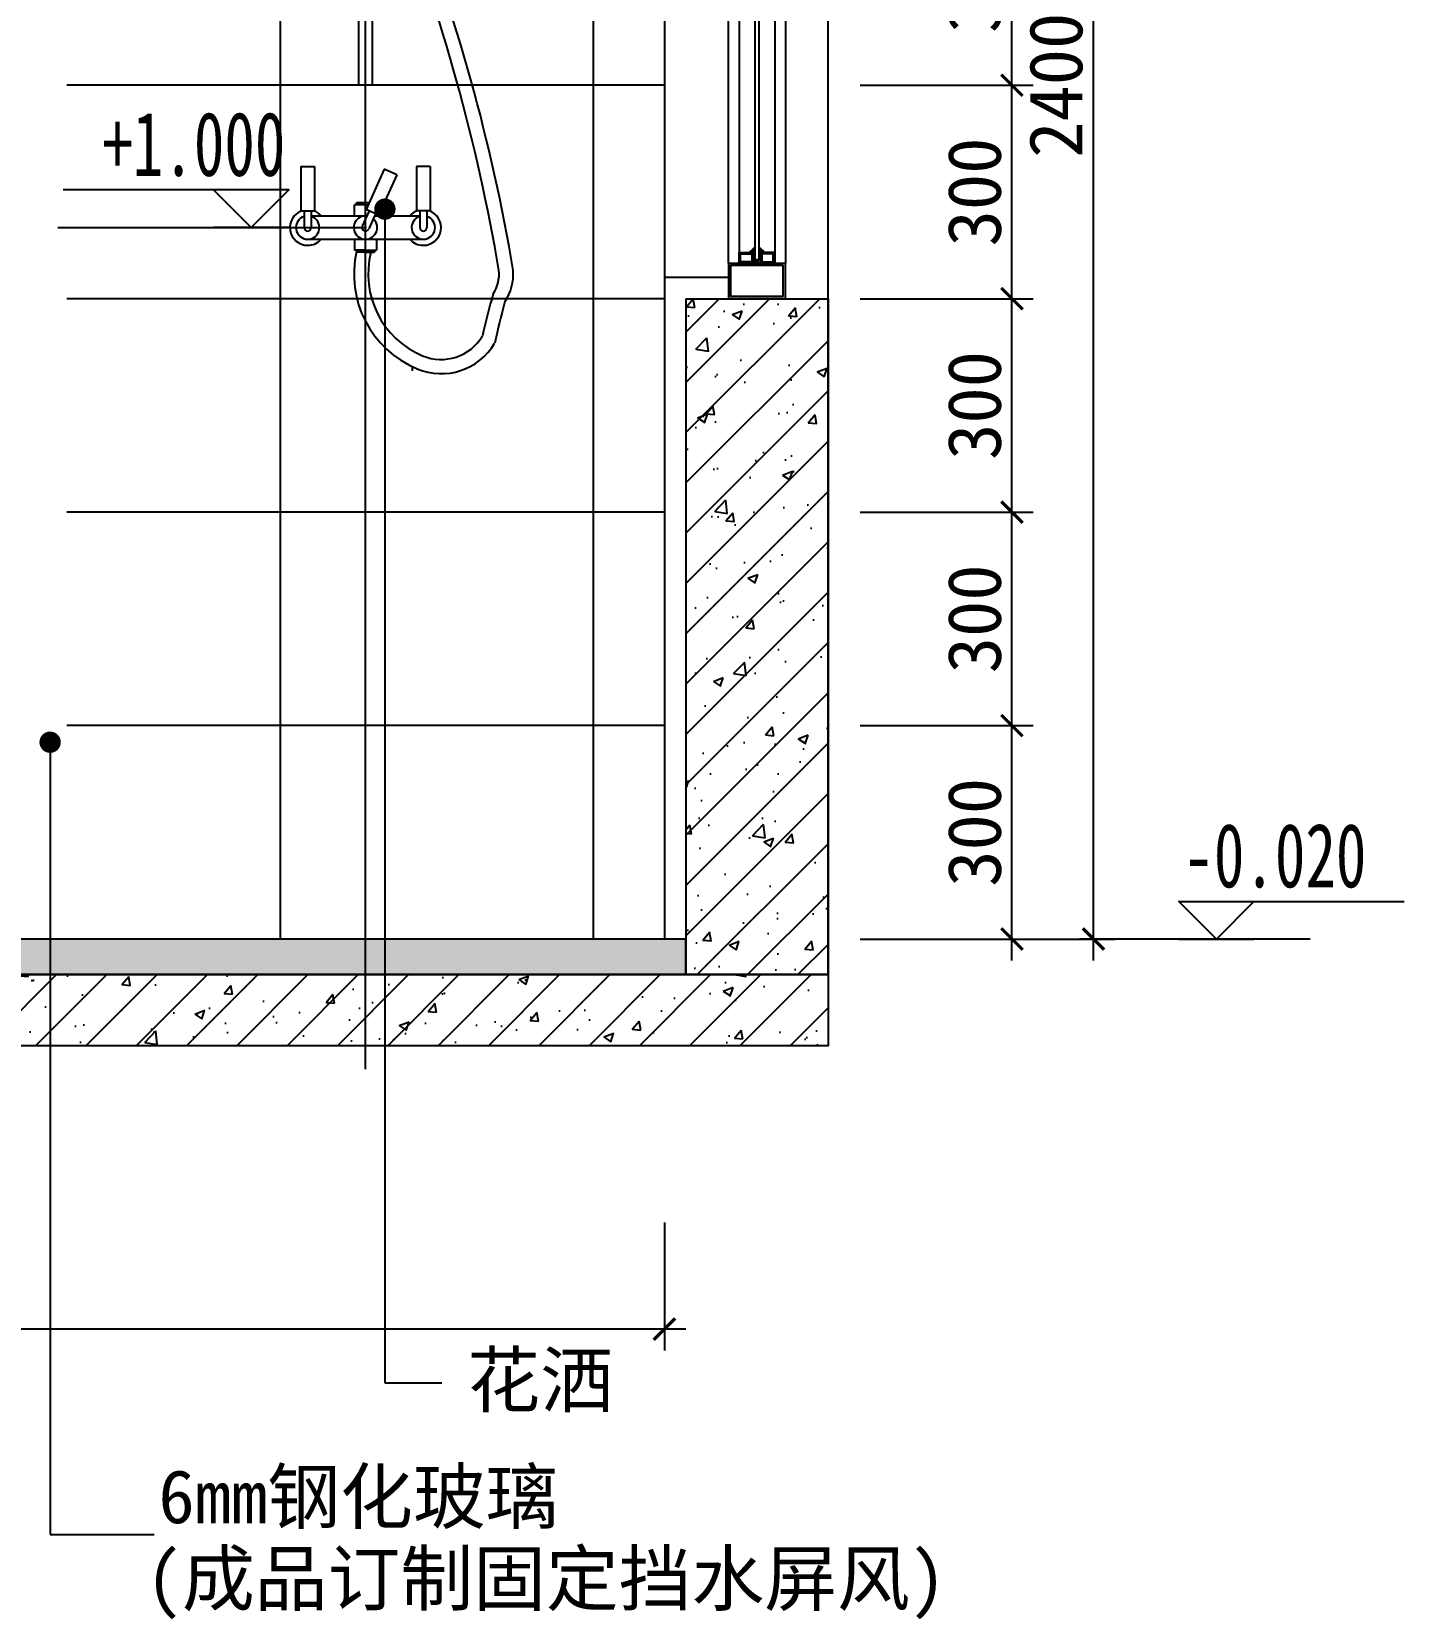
# Model space of a CAD drawing. Header units: millimetres. Extents: x -235126 to 312941, y -228449 to 114042.
# Drawn here: x 10500 to 12429, y -203687 to -201456 of the extents above; entities that cross this region are included whole.
import ezdxf
from ezdxf.enums import TextEntityAlignment as Align
from ezdxf.lldxf.tags import DXFTag

# ---------------------------------------------------------------- set-up
doc = ezdxf.new("R2010")
doc.units = ezdxf.units.MM
doc.header["$LTSCALE"] = 800
doc.layers.get('DEFPOINTS').update_dxf_attribs({"color": 250})
for name, color, linetype in [('D4-尺寸标注', 7, 'Continuous'), ('E1-墙体', 4, 'Continuous'), ('E2-造型线', 1, 'Continuous'), ('E3-轮廓', 1, 'Continuous'), ('E4-尺寸标注', 7, 'Continuous'), ('E5-文字标注', 7, 'Continuous')]:
    doc.layers.add(name, color=color, linetype=linetype)
doc.layers.add('D■02 地材填充', color=250, linetype='Continuous', lineweight=0)
doc.styles.add('HZDX', font='isocp3.shx', dxfattribs={"width": 0.8, "bigfont": 'hzdx.shx'})
doc.styles.add('宋-ZY', font='')
doc.styles.get('宋-ZY').set_extended_font_data('SimSun')
tags = doc.linetypes.add('HIDDEN2', pattern=[0.1875, 0.125, -0.0625]).pattern_tags.tags
tags[6:7] = [DXFTag(74, 4), DXFTag(75, 0), DXFTag(340, '0'), DXFTag(46, 1.0), DXFTag(50, 0.0), DXFTag(44, 0.0), DXFTag(45, 0.0)]
tags[4:5] = [DXFTag(74, 4), DXFTag(75, 0), DXFTag(340, '0'), DXFTag(46, 1.0), DXFTag(50, 0.0), DXFTag(44, 0.0), DXFTag(45, 0.0)]
doc.dimstyles.new('1比30', dxfattribs={"dimscale": 30, "dimtxt": 2.5, "dimasz": 1, "dimexe": 1, "dimexo": 1.5, "dimgap": 0.5, "dimtad": 1, "dimdec": 0, "dimzin": 0, "dimdsep": 46, "dimtxsty": '宋-ZY', "dimblk": 'ARCHTICK', "dimcen": 0.09, "dimdle": 1, "dimclrd": 8, "dimclre": 8, "dimclrt": 2, "dimadec": 0, "dimazin": 0, "dimtfac": 1, "dimtdec": 0, "dimtix": 1, "dimtmove": 2, "dimatfit": 3, "dimldrblk": 'DOT', "dimfxl": 1, "dimtolj": 1, "dimtzin": 0, "dimlwd": -1, "dimlwe": -1, "dimarcsym": 0})

# ---------------------------------------------------------------- blocks, each defined once
blk = doc.blocks.new('A$C60323B29')
at = {"color": 2}
blk.add_line((0, 0), (3.52, 0), dxfattribs=at)
blk.add_lwpolyline([(3.52, 1.76), (1.76, 0), (0, 1.76), (10.56, 1.76)], dxfattribs=at)
at = {"color": 7, "ltscale": 2, "style": 'HZDX', "width": 0.8}
blk.add_attdef('%%P0.000', text='', height=2.64, dxfattribs=at).set_placement((4.837, 3.42), align=Align.MIDDLE_CENTER)
blk = doc.blocks.new('_ArchTick')
at = {"color": 0, "linetype": 'ByBlock', "const_width": 0.15}
blk.add_lwpolyline([(-0.5, -0.5), (0.5, 0.5)], dxfattribs=at)
blk = doc.blocks.new('*D736')
at = {"layer": 'DEFPOINTS', "color": 0, "transparency": 16777216}
for p in [(11727.3, -200331.3), (11992.3, -200331.3), (11727.3, -202731.3)]:
    blk.add_point(p, dxfattribs=at)
at = {"layer": 'E4-尺寸标注', "color": 8, "transparency": 16777216}
for p, q in [((11992.3, -202761.3), (11992.3, -200301.3)), ((11772.3, -200331.3), (12022.3, -200331.3)), ((11772.3, -202731.3), (12022.3, -202731.3))]:
    blk.add_line(p, q, dxfattribs=at)
at = {"layer": 'E4-尺寸标注', "color": 8, "transparency": 16777216, "xscale": 30, "yscale": 30, "zscale": 30}
for p, rotation in [((11992.3, -200331.3), 90), ((11992.3, -202731.3), 270)]:
    blk.add_blockref('_ArchTick', p, dxfattribs=dict(at, rotation=rotation))
at = {"layer": 'E4-尺寸标注', "color": 2, "transparency": 16777216, "insert": (11939.8, -201531.3), "char_height": 75, "attachment_point": 5, "rotation": 90, "style": '宋-ZY'}
blk.add_mtext('\\A1;2400', dxfattribs=at)
blk = doc.blocks.new('_Dot')
at = {"color": 0, "linetype": 'ByBlock', "lineweight": -2}
blk.add_line((-0.5, 0), (-1, 0), dxfattribs=at)
at = {"color": 0, "linetype": 'ByBlock', "const_width": 0.5}
blk.add_lwpolyline([(-0.25, 0, 1), (0.25, 0, 1)], format="xyb", close=True, dxfattribs=at)
blk = doc.blocks.new('*D737')
at = {"layer": 'DEFPOINTS', "color": 0, "transparency": 16777216}
for p in [(11619.4, -202431.3), (11877.8, -202431.3), (11619.4, -202731.3)]:
    blk.add_point(p, dxfattribs=at)
at = {"layer": 'E4-尺寸标注', "color": 8, "transparency": 16777216}
for p, q in [((11877.8, -202761.3), (11877.8, -202401.3)), ((11664.4, -202431.3), (11907.8, -202431.3)), ((11664.4, -202731.3), (11907.8, -202731.3))]:
    blk.add_line(p, q, dxfattribs=at)
at = {"layer": 'E4-尺寸标注', "color": 8, "transparency": 16777216, "xscale": 30, "yscale": 30, "zscale": 30}
for p, rotation in [((11877.8, -202431.3), 90), ((11877.8, -202731.3), 270)]:
    blk.add_blockref('_ArchTick', p, dxfattribs=dict(at, rotation=rotation))
at = {"layer": 'E4-尺寸标注', "color": 2, "transparency": 16777216, "insert": (11825.3, -202581.3), "char_height": 75, "attachment_point": 5, "rotation": 90, "style": '宋-ZY'}
blk.add_mtext('\\A1;300', dxfattribs=at)
blk = doc.blocks.new('*D738')
at = {"layer": 'DEFPOINTS', "color": 0, "transparency": 16777216}
for p in [(11619.4, -202131.3), (11877.8, -202131.3), (11619.4, -202431.3)]:
    blk.add_point(p, dxfattribs=at)
at = {"layer": 'E4-尺寸标注', "color": 8, "transparency": 16777216}
for p, q in [((11877.8, -202461.3), (11877.8, -202101.3)), ((11664.4, -202131.3), (11907.8, -202131.3)), ((11664.4, -202431.3), (11907.8, -202431.3))]:
    blk.add_line(p, q, dxfattribs=at)
at = {"layer": 'E4-尺寸标注', "color": 8, "transparency": 16777216, "xscale": 30, "yscale": 30, "zscale": 30}
for p, rotation in [((11877.8, -202131.3), 90), ((11877.8, -202431.3), 270)]:
    blk.add_blockref('_ArchTick', p, dxfattribs=dict(at, rotation=rotation))
at = {"layer": 'E4-尺寸标注', "color": 2, "transparency": 16777216, "insert": (11825.3, -202281.3), "char_height": 75, "attachment_point": 5, "rotation": 90, "style": '宋-ZY'}
blk.add_mtext('\\A1;300', dxfattribs=at)
blk = doc.blocks.new('*D739')
at = {"layer": 'DEFPOINTS', "color": 0, "transparency": 16777216}
for p in [(11619.4, -201831.3), (11877.8, -201831.3), (11619.4, -202131.3)]:
    blk.add_point(p, dxfattribs=at)
at = {"layer": 'E4-尺寸标注', "color": 8, "transparency": 16777216}
for p, q in [((11877.8, -202161.3), (11877.8, -201801.3)), ((11664.4, -201831.3), (11907.8, -201831.3)), ((11664.4, -202131.3), (11907.8, -202131.3))]:
    blk.add_line(p, q, dxfattribs=at)
at = {"layer": 'E4-尺寸标注', "color": 8, "transparency": 16777216, "xscale": 30, "yscale": 30, "zscale": 30}
for p, rotation in [((11877.8, -201831.3), 90), ((11877.8, -202131.3), 270)]:
    blk.add_blockref('_ArchTick', p, dxfattribs=dict(at, rotation=rotation))
at = {"layer": 'E4-尺寸标注', "color": 2, "transparency": 16777216, "insert": (11825.3, -201981.3), "char_height": 75, "attachment_point": 5, "rotation": 90, "style": '宋-ZY'}
blk.add_mtext('\\A1;300', dxfattribs=at)
blk = doc.blocks.new('*D740')
at = {"layer": 'DEFPOINTS', "color": 0, "transparency": 16777216}
for p in [(11619.4, -201531.3), (11877.8, -201531.3), (11619.4, -201831.3)]:
    blk.add_point(p, dxfattribs=at)
at = {"layer": 'E4-尺寸标注', "color": 8, "transparency": 16777216}
for p, q in [((11877.8, -201861.3), (11877.8, -201501.3)), ((11664.4, -201531.3), (11907.8, -201531.3)), ((11664.4, -201831.3), (11907.8, -201831.3))]:
    blk.add_line(p, q, dxfattribs=at)
at = {"layer": 'E4-尺寸标注', "color": 8, "transparency": 16777216, "xscale": 30, "yscale": 30, "zscale": 30}
for p, rotation in [((11877.8, -201531.3), 90), ((11877.8, -201831.3), 270)]:
    blk.add_blockref('_ArchTick', p, dxfattribs=dict(at, rotation=rotation))
at = {"layer": 'E4-尺寸标注', "color": 2, "transparency": 16777216, "insert": (11825.3, -201681.3), "char_height": 75, "attachment_point": 5, "rotation": 90, "style": '宋-ZY'}
blk.add_mtext('\\A1;300', dxfattribs=at)
blk = doc.blocks.new('*D741')
at = {"layer": 'DEFPOINTS', "color": 0, "transparency": 16777216}
for p in [(11619.4, -201231.3), (11877.8, -201231.3), (11619.4, -201531.3)]:
    blk.add_point(p, dxfattribs=at)
at = {"layer": 'E4-尺寸标注', "color": 8, "transparency": 16777216}
for p, q in [((11877.8, -201561.3), (11877.8, -201201.3)), ((11664.4, -201231.3), (11907.8, -201231.3)), ((11664.4, -201531.3), (11907.8, -201531.3))]:
    blk.add_line(p, q, dxfattribs=at)
at = {"layer": 'E4-尺寸标注', "color": 8, "transparency": 16777216, "xscale": 30, "yscale": 30, "zscale": 30}
for p, rotation in [((11877.8, -201231.3), 90), ((11877.8, -201531.3), 270)]:
    blk.add_blockref('_ArchTick', p, dxfattribs=dict(at, rotation=rotation))
at = {"layer": 'E4-尺寸标注', "color": 2, "transparency": 16777216, "insert": (11825.3, -201381.3), "char_height": 75, "attachment_point": 5, "rotation": 90, "style": '宋-ZY'}
blk.add_mtext('\\A1;300', dxfattribs=at)
blk = doc.blocks.new('A$C09BE5ABC')
at = {"layer": 'E3-轮廓'}
h = blk.add_hatch(dxfattribs=at)
h.set_pattern_fill('ANSI37', color=8, scale=10, angle=-180, style=0)
h.set_pattern_definition([(45, (2131.1314, -1299.9999), (-0.8838835, 0.8838835), []), (135, (2131.1314, -1299.9999), (-0.8838835, -0.8838835), [])])
edge = h.paths.add_edge_path()
edge.add_line((37, 1045), (35, 1045))
edge.add_line((35, 1045), (35, 1035))
edge.add_line((35, 1035), (28.8, 1035))
edge.add_ellipse((4.8, 1000.6), major_axis=(-29.7, 29.7), ratio=1, start_angle=264.8537, end_angle=280.1063, ccw=False)
edge.add_line((37, 1027.5), (37, 1045))
h = blk.add_hatch(dxfattribs=at)
h.set_pattern_fill('ANSI37', color=8, scale=10, angle=-180, style=0)
h.set_pattern_definition([(135, (-2051.1311, -1299.9999), (0.8838835, 0.8838835), []), (45, (-2051.1311, -1299.9999), (0.8838835, -0.8838835), [])])
edge = h.paths.add_edge_path()
edge.add_ellipse((75.2, 1000.6), major_axis=(29.7, 29.7), ratio=1, start_angle=79.8937, end_angle=95.1463, ccw=False)
edge.add_line((51.2, 1035), (45, 1035))
edge.add_line((45, 1035), (45, 1045))
edge.add_line((45, 1045), (43, 1045))
edge.add_line((43, 1045), (43, 1027.5))
h = blk.add_hatch(dxfattribs=at)
h.set_pattern_fill('ANSI37', color=8, scale=10, angle=-180, style=0)
h.set_pattern_definition([(315, (2131.1314, 2100.0001), (-0.8838835, -0.8838835), []), (225, (2131.1314, 2100.0001), (-0.8838835, 0.8838835), [])])
edge = h.paths.add_edge_path()
edge.add_line((37, -245), (35, -245))
edge.add_line((35, -245), (35, -235))
edge.add_line((35, -235), (28.8, -235))
edge.add_ellipse((4.8, -200.6), major_axis=(29.7, 29.7), ratio=1, start_angle=259.8937, end_angle=275.1463)
edge.add_line((37, -227.5), (37, -245))
h = blk.add_hatch(dxfattribs=at)
h.set_pattern_fill('ANSI37', color=8, scale=10, angle=-180, style=0)
h.set_pattern_definition([(225, (-2051.1311, 2100.0001), (0.8838835, -0.8838835), []), (315, (-2051.1311, 2100.0001), (0.8838835, 0.8838835), [])])
edge = h.paths.add_edge_path()
edge.add_ellipse((75.2, -200.6), major_axis=(-29.7, 29.7), ratio=1, start_angle=84.8537, end_angle=100.1063)
edge.add_line((51.2, -235), (45, -235))
edge.add_line((45, -235), (45, -245))
edge.add_line((45, -245), (43, -245))
edge.add_line((43, -245), (43, -227.5))
at = {"layer": 'E3-轮廓', "color": 2}
for p, q in [((0, -250), (0, 1050)), ((80, 1050), (80, -250))]:
    blk.add_line(p, q, dxfattribs=at)
at = {"layer": 'E3-轮廓', "color": 8}
for p, q in [((15, 1050), (15, -235)), ((35, 1045), (45, 1050)), ((45, 1045), (35, 1050)), ((65, 1050), (65, -250)), ((35, 1045), (45, 1045)), ((35, -245), (45, -250)), ((45, -245), (35, -250)), ((35, -245), (45, -245)), ((3, -253), (77, -253)), ((3, -253), (3, -297)), ((77, -297), (77, -253)), ((77, -297), (3, -297))]:
    blk.add_line(p, q, dxfattribs=at)
at = {"layer": 'E3-轮廓', "color": 3}
for p, q in [((0, -250), (80, -250)), ((0, -250), (0, -300)), ((80, -300), (80, -250)), ((80, -300), (0, -300))]:
    blk.add_line(p, q, dxfattribs=at)
blk.add_lwpolyline([(80, 1100), (0, 1100), (0, 1050), (80, 1050)], close=True, dxfattribs=at)
at = {"layer": 'E3-轮廓', "color": 8}
for points in [[(75, 1095), (5, 1095), (5, 1055), (75, 1055)], [(15, 1035), (35, 1035), (35, 1050), (15, 1050)], [(65, 1035), (45, 1035), (45, 1050), (65, 1050)], [(17, 1037), (33, 1037), (33, 1048), (17, 1048)], [(37, -245), (43, -245), (43, 1045), (37, 1045)], [(63, 1037), (47, 1037), (47, 1048), (63, 1048)], [(15, -235), (35, -235), (35, -250), (15, -250)], [(17, -237), (33, -237), (33, -248), (17, -248)], [(65, -235), (45, -235), (45, -250), (65, -250)], [(63, -237), (47, -237), (47, -248), (63, -248)]]:
    blk.add_lwpolyline(points, close=True, dxfattribs=at)
for points in [[(37, 1045), (37, 1027.5, 0.06665), (28.8, 1035), (35, 1035), (35, 1045)], [(43, 1045), (43, 1027.5, -0.06665), (51.2, 1035), (45, 1035), (45, 1045)], [(37, -245), (37, -227.5, -0.06665), (28.8, -235), (35, -235), (35, -245)], [(43, -245), (43, -227.5, 0.06665), (51.2, -235), (45, -235), (45, -245)]]:
    blk.add_lwpolyline(points, format="xyb", close=True, dxfattribs=at)
blk = doc.blocks.new('*D749')
at = {"layer": 'DEFPOINTS', "color": 0, "transparency": 16777216}
for p in [(9049.4, -202881.3), (11389.4, -202881.3), (9049.4, -203279.6)]:
    blk.add_point(p, dxfattribs=at)
at = {"layer": 'E4-尺寸标注', "color": 8, "transparency": 16777216}
for p, q in [((9049.4, -203129.6), (9049.4, -203309.6)), ((11389.4, -203129.6), (11389.4, -203309.6)), ((11419.4, -203279.6), (9019.4, -203279.6))]:
    blk.add_line(p, q, dxfattribs=at)
at = {"layer": 'E4-尺寸标注', "color": 8, "transparency": 16777216, "xscale": 30, "yscale": 30, "zscale": 30, "rotation": 180}
blk.add_blockref('_ArchTick', (9049.4, -203279.6), dxfattribs=at)
at = {"layer": 'E4-尺寸标注', "color": 8, "transparency": 16777216, "xscale": 30, "yscale": 30, "zscale": 30}
blk.add_blockref('_ArchTick', (11389.4, -203279.6), dxfattribs=at)
at = {"layer": 'E4-尺寸标注', "color": 2, "transparency": 16777216, "insert": (10219.4, -203227.1), "char_height": 75, "attachment_point": 5, "style": '宋-ZY'}
blk.add_mtext('\\A1;2340', dxfattribs=at)
blk = doc.blocks.new('fjsdfhfgdhjkfk')
at = {"color": 3, "linetype": 'HIDDEN2'}
blk.add_line((-154879.8, -143876.6, 0), (-154879.8, -141051.9, 0), dxfattribs=at)
at = {"color": 7}
for p, q in [((-154889.8, -142205.9, 0), (-154889.8, -142493.7, 0)), ((-154869.8, -142493.7, 0), (-154869.8, -142205.9, 0)), ((-154869.8, -142493.7, 0), (-154889.8, -142493.7, 0)), ((-154970.7, -142608, 0), (-154970.7, -142670, 0)), ((-154970.7, -142608, 0), (-154951.4, -142608, 0)), ((-154951.4, -142608, 0), (-154951.4, -142670, 0)), ((-154853.4, -142611.5, 0), (-154878.9, -142668.2, 0)), ((-154835.8, -142619.5, 0), (-154861.3, -142676.1, 0)), ((-154835.8, -142619.5, 0), (-154853.4, -142611.5, 0)), ((-154808.1, -142608, 0), (-154808.1, -142670, 0)), ((-154788.9, -142608, 0), (-154808.1, -142608, 0)), ((-154788.9, -142608, 0), (-154788.9, -142670, 0)), ((-154879.8, -142661.9, 0), (-154895.4, -142661.9, 0)), ((-154895.4, -142677.4, 0), (-154895.4, -142661.9, 0)), ((-154892.4, -142661.9, 0), (-154892.4, -142658.9, 0)), ((-154874.7, -142658.9, 0), (-154892.4, -142658.9, 0)), ((-154879.8, -142661.9, 0), (-154876.1, -142661.9, 0)), ((-154970.7, -142670, 0), (-154951.4, -142670, 0)), ((-154966, -142670, 0), (-154966, -142693.7, 0)), ((-154956, -142670, 0), (-154956, -142693.7, 0)), ((-154956, -142677.4, 0), (-154878, -142677.4, 0)), ((-154874.6, -142670.1, 0), (-154884.3, -142691.6, 0)), ((-154861.3, -142676.1, 0), (-154878.9, -142668.2, 0)), ((-154865.5, -142674.2, 0), (-154875.2, -142695.7, 0)), ((-154867, -142677.4, 0), (-154803.5, -142677.4, 0)), ((-154864.1, -142677.4, 0), (-154864.1, -142674.8, 0)), ((-154788.9, -142670, 0), (-154808.1, -142670, 0)), ((-154803.5, -142670, 0), (-154803.5, -142693.7, 0)), ((-154793.5, -142670, 0), (-154793.5, -142693.7, 0)), ((-154958.2, -142709.9, 0), (-154801.4, -142709.9, 0)), ((-154895.4, -142709.9, 0), (-154895.4, -142725.5, 0)), ((-154864.1, -142709.9, 0), (-154864.1, -142725.5, 0)), ((-154879.8, -142725.5, 0), (-154895.4, -142725.5, 0)), ((-154892.4, -142725.5, 0), (-154892.4, -142728.5, 0)), ((-154879.8, -142728.5, 0), (-154892.4, -142728.5, 0)), ((-154879.8, -142725.5, 0), (-154864.1, -142725.5, 0)), ((-154879.8, -142728.5, 0), (-154867.1, -142728.5, 0)), ((-154867.1, -142725.5, 0), (-154867.1, -142728.5, 0)), ((-154814.1, -142889.3, 0), (-154814.1, -142894.9, 0))]:
    blk.add_line(p, q, dxfattribs=at)
for centre, radius, start, end in [((-157312, -143197, 0), 2656.9, 9.5986, 21.4059), ((-157290.3, -143195.3, 0), 2655.1, 9.561, 21.4195), ((-154961, -142693.7, 0), 25, 108.9745, 270.1776), ((-154961, -142693.7, 0), 16.5, 107.6397, 72.3603), ((-154961, -142693.7, 0), 25, 40.5439, 71.0255), ((-154879.8, -142693.7, 0), 16.5, 107.6397, 48.1543), ((-154798.5, -142693.7, 0), 25, 108.9745, 139.4561), ((-154798.5, -142693.7, 0), 16.5, 107.6397, 72.3603), ((-154798.5, -142693.7, 0), 25, 269.8224, 71.0255), ((-154961, -142693.7, 0), 5, 180, 0), ((-154961, -142693.7, 0), 25, 270.1776, 319.4561), ((-154879.8, -142693.7, 0), 5, 155.794, 335.794), ((-154798.5, -142693.7, 0), 25, 220.5439, 269.8224), ((-154798.5, -142693.7, 0), 5, 180, 0), ((-154751.6, -142759.1, 0), 144.4, 167.1612, 247.3391), ((-154751.6, -142759.1, 0), 124.4, 165.7669, 247.3391), ((-154742.4, -142759, 0), 50.4, 326.4424, 5.6971), ((-154742.4, -142759, 0), 70.4, 326.4424, 3.7652), ((-153697.5, -143072.2, 0), 1042.7, 164.1139, 167.4766), ((-153696.5, -143073.6, 0), 1025, 164.3943, 167.7638), ((-154773.5, -142811.5, 0), 87.6, 247.3391, 329.2151), ((-154773.5, -142811.5, 0), 67.6, 247.3391, 329.2151)]:
    blk.add_arc(centre, radius, start, end, dxfattribs=at)
at = {"layer": 'D4-尺寸标注', "color": 2, "linetype": 'HIDDEN2', "ltscale": 0.3}
blk.add_line((-155312, -142693.7, 0), (-154878.4, -142693.7, 0), dxfattribs=at)
at = {"layer": 'D4-尺寸标注'}
ref = blk.add_blockref('A$C60323B29', (-154987.7, -142693.7, 0), dxfattribs=dict(at, xscale=-30, yscale=30, zscale=30))
ref.add_attrib('%%P0.000', '+1.000', dxfattribs={"layer": '0', "color": 7, "ltscale": 2, "height": 90, "style": '宋-ZY', "width": 0.7}).set_placement((-155121, -142576.1, 0), align=Align.MIDDLE_CENTER)

msp = doc.modelspace()

# ---------------------------------------------------------------- hatches: boundary and pattern name
at = {"layer": 'D■02 地材填充'}
h = msp.add_hatch(dxfattribs=at)
h.set_pattern_fill('钢筋混凝土', color=8, scale=30, pattern_type=2)
h.set_pattern_definition([(45, (-171827.51, 45921.45), (-21.2132034, 21.2132034), []), (50, (-171827.51, 45921.45), (43.035611, -3.7651307), [4.5, -49.5]), (355, (-171827.51, 45921.45), (-8.325067, 45.1315365), [3.6, -39.6]), (100.4514, (-171823.924, 45921.136), (34.7105516, 41.3663576), [3.8244, -42.06852]), (46.1842, (-171827.51, 45933.45), (64.034452, -9.931134), [6.75, -74.25]), (96.6356, (-171822.174, 45932.62), (56.079757, 58.447067), [5.73663, -63.10278]), (351.1842, (-171827.51, 45933.45), (56.079708, 58.447132), [5.4, -59.4]), (21, (-171821.51, 45930.45), (35.814422, -24.1571357), [4.5, -49.5]), (326, (-171821.51, 45930.45), (14.5989356, 43.509004), [3.6, -39.6]), (71.4514, (-171818.526, 45928.437), (50.4133406, 19.351822), [3.8244, -42.06852]), (37.5, (-171827.51, 45921.45), (0.7295913, 19.9736312), [0.3, -39.12, 0.3, -40.2, 0.3, -39.75]), (7.5, (-171827.51, 45921.45), (15.7841722, 23.6647027), [0.3, -22.92, 0.3, -38.22, 0.3, -15.15]), (327.5, (-171840.89, 45921.45), (32.0293462, -1.3532923), [0.3, -15, 0.3, -46.8, 0.3, -62.1]), (317.5, (-171846.89, 45921.45), (34.9911702, 6.006299), [0.3, -19.5, 0.3, -31.08, 0.3, -44.1])])
h.paths.add_polyline_path([(11419.4, -202731.3), (8904.4, -202731.3), (8904.4, -202781.3), (11419.4, -202781.3)])
at = {"layer": 'E4-尺寸标注'}
h = msp.add_hatch(dxfattribs=at)
h.set_pattern_fill('AN钢筋混凝土SC10', color=8, scale=20, pattern_type=2)
h.set_pattern_definition([(45, (-346803.23, 10958.63), (-35.355339, 35.355339), []), (50, (-346803.23, 10958.63), (143.452037, -12.550427), [15, -165]), (355, (-346803.23, 10958.63), (-27.750267, 150.438427), [12, -132]), (100.4514, (-346791.28, 10957.58), (115.701876, 137.88791), [12.74804, -140.22842]), (46.1842, (-346803.23, 10998.63), (213.44821, -33.1038), [22.5, -247.5]), (96.6356, (-346785.44, 10995.87), (186.93254, 194.82357), [19.12206, -210.3426]), (351.1842, (-346803.23, 10998.63), (186.93239, 194.82372), [18, -198]), (21, (-346783.23, 10988.63), (119.38141, -80.523778), [15, -165]), (326, (-346783.23, 10988.63), (48.663066, 145.03001), [12, -132]), (71.4514, (-346773.28, 10981.92), (168.044526, 64.5061), [12.74804, -140.22842]), (37.5, (-346803.23, 10958.63), (2.431971, 66.578771), [0, -130.4, 0, -134, 0, -132.5]), (7.5, (-346803.23, 10958.63), (52.613907, 78.882342), [0, -76.4, 0, -127.4, 0, -50.5]), (327.5, (-346847.83, 10958.63), (106.764487, -4.5109743), [0, -50, 0, -156, 0, -207]), (317.5, (-346867.83, 10958.63), (116.637234, 20.020996), [0, -65, 0, -103.6, 0, -147])])
h.paths.add_polyline_path([(11419.4, -200431.3), (11619.4, -200431.3), (11619.4, -200231.3), (11419.4, -200231.3)])
h.paths.add_polyline_path([(11619.4, -201831.3), (11419.4, -201831.3), (11419.4, -202781.3), (11619.4, -202781.3)])
h = msp.add_hatch(dxfattribs=at)
h.set_pattern_fill('AN钢筋混凝土SC10', color=8, scale=20, pattern_type=2)
h.set_pattern_definition([(45, (-346643.23, 10958.63), (-35.355339, 35.355339), []), (50, (-346643.23, 10958.63), (143.452037, -12.550427), [15, -165]), (355, (-346643.23, 10958.63), (-27.750267, 150.438427), [12, -132]), (100.4514, (-346631.28, 10957.58), (115.701876, 137.88791), [12.74804, -140.22842]), (46.1842, (-346643.23, 10998.63), (213.44821, -33.1038), [22.5, -247.5]), (96.6356, (-346625.44, 10995.87), (186.93254, 194.82357), [19.12206, -210.3426]), (351.1842, (-346643.23, 10998.63), (186.93239, 194.82372), [18, -198]), (21, (-346623.23, 10988.63), (119.38141, -80.523778), [15, -165]), (326, (-346623.23, 10988.63), (48.663066, 145.03001), [12, -132]), (71.4514, (-346613.28, 10981.92), (168.044526, 64.5061), [12.74804, -140.22842]), (37.5, (-346643.23, 10958.63), (2.431971, 66.578771), [0, -130.4, 0, -134, 0, -132.5]), (7.5, (-346643.23, 10958.63), (52.613907, 78.882342), [0, -76.4, 0, -127.4, 0, -50.5]), (327.5, (-346687.83, 10958.63), (106.764487, -4.5109743), [0, -50, 0, -156, 0, -207]), (317.5, (-346707.83, 10958.63), (116.637234, 20.020996), [0, -65, 0, -103.6, 0, -147])])
h.paths.add_polyline_path([(8904.4, -202781.3), (11619.4, -202781.3), (11619.4, -202881.3), (8904.4, -202881.3)])

# ---------------------------------------------------------------- linework, layer by layer
at = {"layer": 'E1-墙体'}
for p, q in [((10749.4, -202781.3), (9006.4, -202781.3)), ((11429.4, -202781.3), (10849.4, -202781.3)), ((11559.4, -202781.3), (11529.4, -202781.3))]:
    msp.add_line(p, q, dxfattribs=at)
at = {"layer": 'E2-造型线'}
msp.add_lwpolyline([(11619.4, -201831.3), (11619.4, -200431.3)], dxfattribs=at)
at = {"layer": 'E2-造型线', "color": 3}
msp.add_lwpolyline([(11389.4, -200461.3), (11389.4, -201801.3)], dxfattribs=at)
at = {"layer": 'E3-轮廓', "color": 3}
msp.add_lwpolyline([(11479.4, -201801.3), (11389.4, -201801.3), (11389.4, -202731.3)], dxfattribs=at)
at = {"layer": 'E4-尺寸标注', "color": 75}
for p, q in [((10849.4, -200331.3), (10849.4, -202731.3)), ((11289.4, -200331.3), (11289.4, -202731.3))]:
    msp.add_line(p, q, dxfattribs=at)
at = {"layer": 'E4-尺寸标注', "color": 3}
msp.add_line((11389.4, -200331.3), (11389.4, -202731.3), dxfattribs=at)
at = {"layer": 'E4-尺寸标注', "color": 4}
for p, q in [((11419.4, -201831.3), (11419.4, -202731.3)), ((11419.4, -201831.3), (11619.4, -201831.3)), ((11619.4, -201831.3), (11619.4, -202881.3))]:
    msp.add_line(p, q, dxfattribs=at)
at = {"layer": 'E4-尺寸标注', "color": 2, "linetype": 'HIDDEN2', "ltscale": 0.3}
msp.add_line((12296.8, -202731.3), (11972.8, -202731.3), dxfattribs=at)
at = {"layer": 'E4-尺寸标注', "color": 75}
for points in [[(11389.4, -201531.3), (10549.4, -201531.3)], [(11389.4, -201831.3), (10549.4, -201831.3)], [(11389.4, -202131.3), (10549.4, -202131.3)], [(11389.4, -202431.3), (10549.4, -202431.3)]]:
    msp.add_lwpolyline(points, dxfattribs=at)
at = {"layer": 'E4-尺寸标注', "color": 4}
for points in [[(11419.4, -201831.3), (11419.4, -202781.3), (11619.4, -202781.3), (11619.4, -201831.3)], [(11619.4, -202781.3), (8904.4, -202781.3)], [(11619.4, -202881.3), (8904.4, -202881.3)]]:
    msp.add_lwpolyline(points, dxfattribs=at)
for points in [[(11419.4, -202731.3), (8904.4, -202731.3), (8904.4, -202781.3), (11419.4, -202781.3)], [(8904.4, -202781.3), (11619.4, -202781.3), (11619.4, -202881.3), (8904.4, -202881.3)]]:
    msp.add_lwpolyline(points, close=True, dxfattribs=at)

# ---------------------------------------------------------------- block references
at = {"layer": 'E2-造型线'}
msp.add_blockref('A$C09BE5ABC', (11479.4, -201531.3), dxfattribs=at)
at = {"layer": 'E3-轮廓'}
msp.add_blockref('fjsdfhfgdhjkfk', (165849, -59037.6, 0), dxfattribs=at)
at = {"layer": 'E4-尺寸标注'}
ref = msp.add_blockref('A$C60323B29', (12112.3, -202731.3), dxfattribs=dict(at, xscale=30, yscale=30, zscale=30))
ref.add_attrib('%%P0.000', '-0.020', dxfattribs={"layer": '0', "color": 7, "ltscale": 2, "height": 90, "style": '宋-ZY', "width": 0.7}).set_placement((12247.3, -202613.7), align=Align.MIDDLE_CENTER)

# ---------------------------------------------------------------- texts
at = {"layer": 'E5-文字标注', "style": '宋-ZY'}
for s, p in [('6mm钢化玻璃', (10678.2, -203552.4)), ('(成品订制固定挡水屏风)', (10660.3, -203667.4))]:
    msp.add_text(s, height=75, dxfattribs=at).set_placement(p)
at = {"layer": 'E5-文字标注', "insert": (11112.5, -203355.1), "char_height": 75, "attachment_point": 4, "line_spacing_factor": 0.84, "style": '宋-ZY'}
msp.add_mtext('花洒', dxfattribs=at)

# ---------------------------------------------------------------- dimensions: what is measured, and where the dimension line sits
at = {"layer": 'E4-尺寸标注'}
dim = msp.add_linear_dim(base=(11992.3, -200331.3), p1=(11727.3, -202731.3), p2=(11727.3, -200331.3), angle=90, dimstyle='1比30', dxfattribs=at)
dim.commit()
dim.dimension.update_dxf_attribs({"geometry": '*D736', "text_midpoint": (11939.8, -201531.3)})
for base, p1, p2, picture, middle in [((11877.8, -201231.3), (11619.4, -201531.3), (11619.4, -201231.3), '*D741', (11825.3, -201381.3)), ((11877.8, -201531.3), (11619.4, -201831.3), (11619.4, -201531.3), '*D740', (11825.3, -201681.3)), ((11877.8, -201831.3), (11619.4, -202131.3), (11619.4, -201831.3), '*D739', (11825.3, -201981.3)), ((11877.8, -202131.3), (11619.4, -202431.3), (11619.4, -202131.3), '*D738', (11825.3, -202281.3)), ((11877.8, -202431.3), (11619.4, -202731.3), (11619.4, -202431.3), '*D737', (11825.3, -202581.3))]:
    dim = msp.add_linear_dim(base=base, p1=p1, p2=p2, angle=90, dimstyle='1比30', override={"dimfxl": 2.5}, dxfattribs=at)
    dim.commit()
    dim.dimension.update_dxf_attribs({"geometry": picture, "text_midpoint": middle})
at = {"layer": 'E4-尺寸标注', "color": 4}
dim = msp.add_linear_dim(base=(9049.4, -203279.6), p1=(11389.4, -202881.3), p2=(9049.4, -202881.3), dimstyle='1比30', override={"dimfxl": 5, "dimfxlon": 1}, dxfattribs=at)
dim.commit()
dim.dimension.update_dxf_attribs({"geometry": '*D749', "text_midpoint": (10219.4, -203227.1)})

# ---------------------------------------------------------------- leaders
at = {"layer": 'E5-文字标注'}
for points in [[(10996.5, -201705.4), (10996.5, -203355.1), (11076.5, -203355.1)], [(10526, -202454.7), (10526, -203568.3), (10672.1, -203568.3)]]:
    msp.add_leader(points, dimstyle='1比30', override={"dimgap": 0.5, "dimtad": 0}, dxfattribs=at)

doc.saveas('drawing.dxf')
